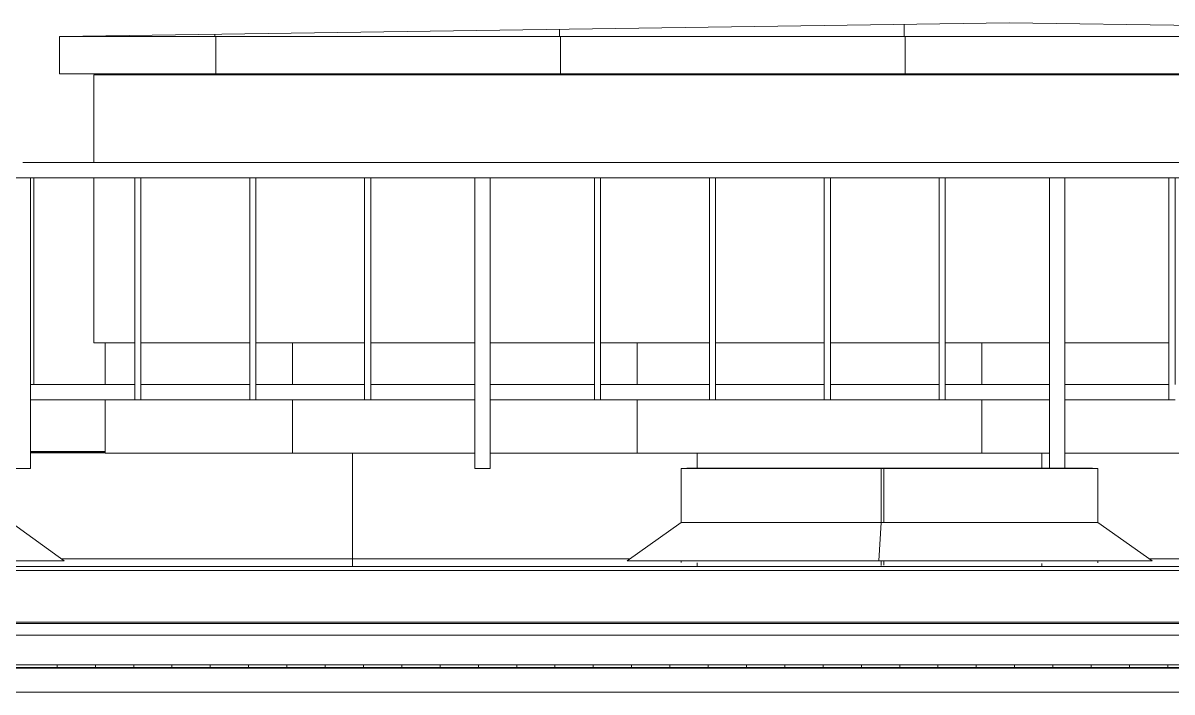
# Model space of a CAD drawing. Header units: millimetres. Extents: x -515342 to 330399, y -224905 to 507333.
# Drawn here: x 245663 to 248663, y 15355 to 17103 of the extents above; entities that cross this region are included whole.
import ezdxf

# ---------------------------------------------------------------- set-up
doc = ezdxf.new("R2010")
doc.units = ezdxf.units.MM
doc.layers.get('0').update_dxf_attribs({"lineweight": 0})
for name, color, linetype, lineweight in [('Витраж', 7, 'Continuous', 0), ('Крыша', 7, 'Continuous', 0), ('Крыша штриховка', 7, 'Continuous', 0), ('Обобщенные модели', 7, 'Continuous', 0), ('Ограждение', 7, 'Continuous', 0), ('Стены', 7, 'Continuous', 0), ('Стены внутренние', 7, 'Continuous', 0), ('Стены наружные', 7, 'Continuous', 0), ('Стены штриховка поверхности', 7, 'Continuous', 0)]:
    doc.layers.add(name, color=color, linetype=linetype, lineweight=lineweight)

# ---------------------------------------------------------------- blocks, each defined once
blk = doc.blocks.new('ASVP_ОМ_Водосточный желоб - Желоб 125-9912621-О_АР_Эскиз_Фасад 1-12 копия 1')
at = {"layer": 'Обобщенные модели'}
for p, q in [((84526.6, 13350), (17103.4, 13350)), ((17003.5, 13287.5), (40520.7, 13287.5))]:
    blk.add_line(p, q, dxfattribs=at)
blk = doc.blocks.new('FP_315-О_АР_Эскиз_Фасад 1-12 копия 1')
at = {"layer": 'Обобщенные модели'}
for p, q in [((84744.1, 13358.6), (16885.9, 13358.6)), ((22429, 13353.2), (22429, 13359)), ((22529, 13353.2), (22529, 13359)), ((22629, 13353.2), (22629, 13359)), ((22729, 13353.2), (22729, 13359)), ((22829, 13353.2), (22829, 13359)), ((22929, 13353.2), (22929, 13359)), ((23029, 13353.2), (23029, 13359)), ((23129, 13353.2), (23129, 13359)), ((23229, 13353.2), (23229, 13359)), ((23329, 13353.2), (23329, 13359)), ((23429, 13353.2), (23429, 13359)), ((23529, 13353.2), (23529, 13359)), ((23629, 13353.2), (23629, 13359)), ((23729, 13353.2), (23729, 13359)), ((23829, 13353.2), (23829, 13359)), ((23929, 13353.2), (23929, 13359)), ((24029, 13353.2), (24029, 13359)), ((24129, 13353.2), (24129, 13359)), ((24229, 13353.2), (24229, 13359)), ((24329, 13353.2), (24329, 13359)), ((24429, 13353.2), (24429, 13359)), ((24529, 13353.2), (24529, 13359)), ((24629, 13353.2), (24629, 13359)), ((24729, 13353.2), (24729, 13359)), ((24829, 13353.2), (24829, 13359)), ((24929, 13353.2), (24929, 13359)), ((25029, 13353.2), (25029, 13359)), ((25129, 13353.2), (25129, 13359)), ((25229, 13353.2), (25229, 13359)), ((25329, 13353.2), (25329, 13359))]:
    blk.add_line(p, q, dxfattribs=at)
blk = doc.blocks.new('Влж_Решетка для желоба - Решетка 125-9912624-О_АР_Эскиз_Фасад 1-12 копия 1')
at = {"layer": 'Обобщенные модели'}
h = blk.add_hatch(dxfattribs=at)
h.set_pattern_fill('FP_14', color=256, style=0, pattern_type=2)
h.set_pattern_definition([(0, (-71.02, 0), (0, 100), []), (90, (-71.02, 0), (-100, 6e-15), [])])
h.paths.add_polyline_path([(52193.4, 13350), (84619.1, 13350.2), (84618.1, 13352), (17010.9, 13352), (17011.9, 13350), (52081.6, 13350)])
h.paths.add_polyline_path([(84742.1, 13350), (84737.1, 13351), (84729.7, 13352), (84625.3, 13350.9), (84625.3, 13350), (84742, 13350)])
h.paths.add_polyline_path([(16890, 13350), (17006.8, 13350.6), (16996.5, 13352), (16899.3, 13351.9), (16888, 13350)])
for p, q in [((17010.9, 13352), (84619.1, 13352)), ((17103.4, 13350), (84526.6, 13350))]:
    blk.add_line(p, q, dxfattribs=at)
blk.add_blockref('FP_315-О_АР_Эскиз_Фасад 1-12 копия 1', (0, 0), dxfattribs=at)
blk = doc.blocks.new('СД_Люблино_Фасады_rvt-1-О_АР_Эскиз_Фасад 1-12 копия 1')
at = {"layer": 'Обобщенные модели', "lineweight": 9}
for name in ['Влж_Решетка для желоба - Решетка 125-9912624-О_АР_Эскиз_Фасад 1-12 копия 1', 'ASVP_ОМ_Водосточный желоб - Желоб 125-9912621-О_АР_Эскиз_Фасад 1-12 копия 1']:
    blk.add_blockref(name, (0, 0), dxfattribs=at)
blk = doc.blocks.new('Ограждение - Ограждение-9809147-О_АР_Эскиз_Фасад 1-12 копия 1')
at = {"layer": 'Ограждение'}
for p, q in [((84775, 13605), (16885, 13605)), ((84775, 13470), (16885, 13470)), ((16886.2, 13466.7), (84773.8, 13466.7)), ((16902.7, 13436.4), (84757.3, 13436.4))]:
    blk.add_line(p, q, dxfattribs=at)
blk = doc.blocks.new('Прямоугольный импост - АР_Импост_40х40 _стойка ограждения на кровле_-10057260-О_АР_Эскиз_Фасад 1-12 копия 1')
at = {"layer": 'Витраж'}
for p, q in [((975, 14671), (675, 14671)), ((675, 14631), (975, 14631))]:
    blk.add_line(p, q, dxfattribs=at)
blk = doc.blocks.new('Прямоугольный импост - АР_Импост_16х16 _вертикальное заполнение ограждений_-V403-О_АР_Эскиз_Фасад 1-12 копия 1')
at = {"layer": 'Витраж'}
blk.add_line((22368, 14631), (22368, 14091), dxfattribs=at)
blk = doc.blocks.new('Прямоугольный импост - АР_Импост_40х40 _поручень ограждения на кровле_-10061120-О_АР_Эскиз_Фасад 1-12 копия 1')
at = {"layer": 'Витраж'}
for p, q in [((16620, 14631), (16660, 14631)), ((16620, 14631), (16620, 14071)), ((16660, 14071), (16660, 14631))]:
    blk.add_line(p, q, dxfattribs=at)
blk = doc.blocks.new('Прямоугольный импост - АР_Импост_16х16 _вертикальное заполнение ограждений_-10061087-О_АР_Эскиз_Фасад 1-12 копия 1')
at = {"layer": 'Витраж'}
for p, q in [((16332, 14631), (16332, 14091)), ((16348, 14091), (16348, 14631)), ((16348, 14051), (16332, 14051))]:
    blk.add_line(p, q, dxfattribs=at)
blk = doc.blocks.new('Прямоугольный импост - АР_Импост_40х40 _поручень ограждения на кровле_-10061107-О_АР_Эскиз_Фасад 1-12 копия 1')
at = {"layer": 'Витраж'}
for p, q in [((50548, 14051), (50548, 14091)), ((50820, 14091), (50548, 14091)), ((50820, 14091), (50820, 14051)), ((50548, 14051), (50820, 14051))]:
    blk.add_line(p, q, dxfattribs=at)
blk = doc.blocks.new('Прямоугольный импост - АР_Импост_40х40 _поручень ограждения на кровле_-10061089-О_АР_Эскиз_Фасад 1-12 копия 1')
at = {"layer": 'Витраж'}
for p, q in [((50248, 14051), (50248, 14091)), ((50532, 14091), (50248, 14091)), ((50532, 14091), (50532, 14051)), ((50248, 14051), (50532, 14051))]:
    blk.add_line(p, q, dxfattribs=at)
blk = doc.blocks.new('Прямоугольный импост - АР_Импост_40х40 _поручень ограждения на кровле_-10061124-О_АР_Эскиз_Фасад 1-12 копия 1')
at = {"layer": 'Витраж'}
for p, q in [((50820, 14071), (50820, 13871)), ((50860, 13871), (50860, 14071)), ((50860, 13871), (50820, 13871))]:
    blk.add_line(p, q, dxfattribs=at)
blk = doc.blocks.new('Прямоугольный импост - АР_Импост_40х40 _поручень ограждения на кровле_-V416-О_АР_Эскиз_Фасад 1-12 копия 1')
at = {"layer": 'Витраж'}
for p, q in [((49620, 14071), (49620, 13872.2)), ((49660, 13872.2), (49660, 14071))]:
    blk.add_line(p, q, dxfattribs=at)

msp = doc.modelspace()

# ---------------------------------------------------------------- hatches: boundary and pattern name
at = {"layer": 'Крыша штриховка'}
h = msp.add_hatch(dxfattribs=at)
h.set_pattern_fill('FP_96', color=256, style=0, pattern_type=2)
h.set_pattern_definition([(0, (246163.4, 16098.7), (0, 1073.64), []), (90, (246163.4, 16098.7), (-900, 6e-14), [])])
h.paths.add_polyline_path([(248117.4525, 17067.9355), (250988.3997, 17067.9355), (248238.6639, 17102.9355), (245758.3997, 17067.9355), (247222.78, 17067.9355)])
h = msp.add_hatch(dxfattribs=at)
h.set_pattern_fill('FP_95', color=256, style=0, pattern_type=2)
h.set_pattern_definition([(0, (246163, 15168), (0, 10000), []), (90, (246163.4, 15167.7), (-900, 6e-14), [])])
h.paths.add_polyline_path([(245758.3997, 16969.7355), (250988.3997, 16969.7355), (250988.3997, 17067.9355), (245758.3997, 17067.9355)])
h = msp.add_hatch(dxfattribs=at)
h.set_pattern_fill('FP_53', color=256, style=0, pattern_type=2)
h.set_pattern_definition([(0, (239323.4, 15665.8), (0, 501.621), []), (90, (239323.4, 15665.8), (-900, 6e-14), [])])
h.paths.add_polyline_path([(240158.3997, 15702.9355), (241617.4584, 15702.9355), (241748.5076, 15797.7355), (241748.5076, 15938.9355), (242043.3997, 15939.9355), (242043.3997, 15979.4332), (240883.3997, 15979.4332), (240883.3997, 15938.7355), (240843.3997, 15938.7355), (240843.3997, 15979.4332), (239983.3997, 15979.4332), (239983.3997, 15938.9355), (239991.1381, 15938.9355), (239991.1381, 15797.7355), (240112.521, 15707.3947), (240158.3997, 15707.3947), (240158.3997, 15703.6476)])
h.paths.add_polyline_path([(252143.4787, 15702.9355), (252766.522, 15702.9355), (252900.475, 15797.7355), (252900.475, 15938.9355), (253743.3997, 15939.9355), (253743.3997, 15979.4332), (252583.3997, 15979.4332), (252583.3997, 15938.7355), (252543.3997, 15938.7355), (252543.3997, 15979.4332), (251383.3997, 15979.9355), (251383.3997, 15938.7355), (251343.3997, 15938.7355), (251343.3997, 15979.9355), (249883.3997, 15979.4332), (249883.3997, 15938.7355), (249843.3997, 15938.7355), (249843.3997, 15979.4332), (248383.3997, 15979.4332), (248383.3997, 15939.9355), (248470.134, 15938.9355), (248470.134, 15797.7355), (248604.0869, 15702.9355), (249946.522, 15702.9355), (250080.475, 15797.7355), (250080.475, 15938.9355), (251168.4892, 15938.9355), (251168.4892, 15797.7355), (251302.4421, 15702.9355), (251919.8106, 15702.9355)])
h.paths.add_polyline_path([(288377.7148, 15702.9355), (289191.6093, 15702.9355), (289322.3674, 15797.9185), (289322.3674, 15938.9355), (289603.3997, 15939.9355), (289603.3997, 15979.1821), (288443.3997, 15979.1821), (288443.3997, 15938.7355), (288403.3997, 15938.7355), (288403.3997, 15979.1821), (287243.3997, 15979.1821), (287243.3997, 15939.9355), (287615.5965, 15938.9355), (287615.5965, 15797.7355), (287746.3545, 15702.9355), (288154.0467, 15702.9355)])
h.paths.add_polyline_path([(290515.19, 15702.9355), (292051.1737, 15702.9355), (292181.9318, 15797.7355), (292181.9318, 15938.9355), (293243.9964, 15938.9355), (293243.9964, 15797.7355), (293374.7544, 15702.9355), (294871.1737, 15702.9355), (295001.9318, 15797.7355), (295001.9318, 15938.9355), (295903.3997, 15939.9355), (295903.3997, 15979.4332), (294743.3997, 15979.4332), (294743.3997, 15938.7355), (294703.3997, 15938.7355), (294703.3997, 15979.4332), (293543.3997, 15979.8968), (293543.3997, 15938.7355), (293503.3997, 15938.7355), (293503.3997, 15979.9355), (292043.3997, 15979.1821), (292043.3997, 15938.7355), (292003.3997, 15938.7355), (292003.3997, 15979.1821), (290843.3997, 15979.1821), (290843.3997, 15938.7355), (290803.3997, 15938.7826), (290803.3997, 15979.1821), (289643.3997, 15979.1821), (289643.3997, 15939.9355), (290384.432, 15938.9355), (290384.432, 15797.7355), (290461.3964, 15741.936)])
h.paths.add_polyline_path([(259748.195, 15702.9355), (261066.522, 15702.9355), (261200.475, 15797.7355), (261200.475, 15938.9355), (262143.3997, 15939.9355), (262143.3997, 15979.4332), (260983.3997, 15979.4332), (260983.3997, 15938.7355), (260943.3997, 15938.7355), (260943.3997, 15979.4332), (259783.3997, 15979.4332), (259783.3997, 15938.7355), (259743.3997, 15939.099), (259743.3997, 15979.4332), (258583.3997, 15979.4332), (258583.3997, 15939.9355), (259588.4892, 15938.9355), (259588.4892, 15797.7355), (259722.4421, 15702.9355), (259729.7898, 15702.9355)])
h.paths.add_polyline_path([(262422.4421, 15702.9355), (263744.8895, 15702.9355), (263878.8424, 15797.7355), (263878.8424, 15938.9355), (264543.3997, 15939.9355), (264543.3997, 15979.4332), (263383.3997, 15979.4332), (263383.3997, 15938.7355), (263343.3997, 15938.7355), (263343.3997, 15979.4332), (262183.3997, 15979.4332), (262183.3997, 15939.9355), (262288.4892, 15938.9355), (262288.4892, 15797.7355), (262337.5991, 15762.9799)])
h.paths.add_polyline_path([(265100.8095, 15702.9355), (266586.6913, 15702.9355), (266717.4493, 15797.7355), (266717.4493, 15938.9355), (266943.3997, 15939.9355), (266943.3997, 15979.4332), (265783.3997, 15979.4332), (265783.3997, 15938.7355), (265743.3997, 15938.7355), (265743.3997, 15979.4332), (264583.3997, 15979.4332), (264583.3997, 15939.9355), (264966.8566, 15938.9355), (264966.8566, 15797.7355), (265014.8071, 15763.8004)])
h.paths.add_polyline_path([(242943.9856, 15702.9355), (244437.4584, 15702.9355), (244568.5076, 15797.7355), (244568.5076, 15938.9355), (245632.9364, 15938.9355), (245632.9364, 15797.7355), (245763.9856, 15702.9355), (247248.1668, 15702.9355), (247382.1197, 15797.7355), (247382.1197, 15938.9355), (248343.3997, 15939.9355), (248343.3997, 15979.4332), (246883.3997, 15979.4332), (246883.3997, 15938.7355), (246843.3997, 15938.7355), (246843.3997, 15979.4332), (245683.3997, 15979.4332), (245683.3997, 15938.7355), (245643.3997, 15938.7355), (245643.3997, 15979.9355), (244483.3997, 15979.4332), (244483.3997, 15938.7355), (244443.3997, 15938.7355), (244443.3997, 15979.4332), (243283.3997, 15979.4332), (243283.3997, 15938.7355), (243243.3997, 15938.7355), (243243.3997, 15979.4332), (242083.3997, 15979.4332), (242083.3997, 15939.9355), (242812.9364, 15938.9355), (242812.9364, 15797.7355), (242932.7416, 15711.0693)])
h.paths.add_polyline_path([(286422.7738, 15702.9355), (286553.5319, 15797.7355), (286553.5319, 15938.9355), (287203.3997, 15939.9355), (287203.3997, 15979.1821), (286043.3997, 15979.1821), (286043.3997, 15938.7355), (286003.3997, 15938.7355), (286003.3997, 15979.1821), (284843.3997, 15979.1821), (284843.3997, 15938.7355), (284803.3997, 15938.7355), (284803.3997, 15979.1821), (283643.3997, 15979.1821), (283643.3997, 15938.7355), (283603.3997, 15938.7355), (283603.3997, 15979.1821), (282443.3997, 15979.1821), (282443.3997, 15938.7355), (282403.3997, 15938.7355), (282403.3997, 15979.1821), (281243.3997, 15979.1821), (281243.3997, 15939.9355), (281947.1343, 15938.9355), (281947.1343, 15797.7355), (282077.8924, 15702.9355), (283593.8791, 15702.9355), (283724.6372, 15797.7355), (283724.6372, 15938.9355), (284786.7018, 15938.9355), (284786.7018, 15797.7355), (284917.4599, 15702.9355), (286415.6014, 15702.9355)])
h.paths.add_polyline_path([(258366.522, 15702.9355), (258500.475, 15797.7355), (258500.475, 15938.9355), (258543.3997, 15939.9355), (258543.3997, 15979.4332), (257383.3997, 15979.4332), (257383.3997, 15938.7355), (257343.3997, 15938.7355), (257343.3997, 15979.4332), (256183.3997, 15979.4332), (256183.3997, 15939.9355), (256828.4892, 15938.9355), (256828.4892, 15797.7355), (256962.4421, 15702.9355), (258359.1744, 15702.9355)])
h.paths.add_polyline_path([(255606.522, 15702.9355), (255740.475, 15797.7355), (255740.475, 15938.9355), (256143.3997, 15939.9355), (256143.3997, 15979.9355), (254983.3997, 15979.4332), (254983.3997, 15938.7355), (254943.3997, 15938.7355), (254943.3997, 15979.4332), (253783.3997, 15979.4332), (253783.3997, 15939.9355), (253988.4892, 15938.9355), (253988.4892, 15797.7355), (254122.4421, 15702.9355), (255599.1744, 15702.9355)])
h.paths.add_polyline_path([(308060.5098, 15702.9355), (308148.3997, 15702.9355), (308148.3997, 15707.3947), (308192.7927, 15707.3947), (308480.8446, 15736.3292), (308567.6848, 15797.7355), (308567.6848, 15938.9355), (308748.3997, 15939.9355), (308748.3997, 15979.4332), (307943.3997, 15979.4332), (307943.3997, 15938.7355), (307903.3997, 15938.7355), (307903.3997, 15979.4332), (306743.3997, 15979.4332), (306743.3997, 15939.9355), (307039.6032, 15938.9355), (307039.6032, 15797.7355), (307170.208, 15702.9355), (307836.8462, 15702.9355)])
h.paths.add_polyline_path([(305848.1795, 15702.9355), (305978.7842, 15797.7355), (305979.191, 15938.9355), (306703.3997, 15939.9355), (306703.3997, 15979.4332), (305543.3997, 15979.4332), (305543.3997, 15938.7355), (305503.3997, 15938.9355), (305503.3997, 15979.9355), (304343.3997, 15979.4332), (304343.3997, 15939.9355), (304621.9294, 15938.9355), (304621.9294, 15797.7355), (304755.4051, 15702.9355), (305841.0155, 15702.9355)])
h.paths.add_polyline_path([(303404.3158, 15702.9355), (303537.7914, 15797.7355), (303537.7914, 15938.9355), (304303.3997, 15939.9355), (304303.3997, 15979.4332), (303143.3997, 15979.4332), (303143.3997, 15938.7355), (303103.3997, 15938.7355), (303103.3997, 15979.4332), (301943.3997, 15979.4332), (301943.3997, 15938.7355), (301903.3997, 15938.7355), (301903.3997, 15979.4332), (300743.3997, 15979.4332), (300743.3997, 15939.9355), (301692.8573, 15938.9355), (301692.8573, 15797.7355), (301824.3612, 15702.9355), (303396.9943, 15702.9355)])
h.paths.add_polyline_path([(267910.272, 15702.9355), (269446.6913, 15702.9355), (269577.4493, 15797.7355), (269577.4493, 15938.9355), (270543.3997, 15939.9355), (270543.3997, 15979.4332), (269383.3997, 15979.4332), (269383.3997, 15938.7355), (269343.3997, 15938.7355), (269343.3997, 15979.4332), (268183.3997, 15979.4332), (268183.3997, 15938.7355), (268143.3997, 15938.7355), (268143.3997, 15979.4332), (266983.3997, 15979.4332), (266983.3997, 15939.9355), (267779.5139, 15938.9355), (267779.5139, 15797.7355), (267826.3208, 15763.8004)])
h.paths.add_polyline_path([(280754.3117, 15702.9355), (280885.0698, 15797.7355), (280885.0698, 15938.9355), (281203.3997, 15939.9355), (281203.3997, 15979.1821), (280043.3997, 15979.1821), (280043.3997, 15938.7355), (280003.3997, 15938.7355), (280003.3997, 15979.1821), (279773.3997, 15979.1821), (279773.3997, 15702.9355), (280747.1393, 15702.9355)])
h.paths.add_polyline_path([(270770.272, 15702.9355), (272246.6913, 15702.9355), (272365.1841, 15788.8432), (272183.3997, 15789.5324), (272183.3997, 15979.4332), (271783.3997, 15979.4332), (271783.3997, 15938.7355), (271743.3997, 15938.7355), (271743.3997, 15979.4332), (270583.3997, 15979.4332), (270583.3997, 15939.9355), (270639.5139, 15938.9355), (270639.5139, 15797.7355), (270707.933, 15748.1314)])
h.paths.add_polyline_path([(273570.272, 15702.9355), (275038.286, 15702.9355), (275156.7789, 15788.8432), (273451.7791, 15788.8432), (273486.3208, 15763.8004)])
h.paths.add_polyline_path([(279207.3217, 15702.9355), (279368.3997, 15702.9424), (279368.3997, 15788.8432), (279063.3739, 15788.8432), (279181.8668, 15702.9355), (279189.0392, 15702.9355)])
h.paths.add_polyline_path([(277858.286, 15702.9355), (277976.7789, 15788.8432), (276243.3739, 15788.8432), (276361.8668, 15702.9355), (277851.1136, 15702.9355)])
h.paths.add_polyline_path([(296194.7544, 15702.9355), (297725.0127, 15702.9355), (297859.0462, 15797.7355), (297859.0462, 15938.9355), (298303.3997, 15939.9355), (298303.3997, 15979.4332), (297143.3997, 15979.4332), (297143.3997, 15938.7355), (297103.3997, 15938.7355), (297103.3997, 15979.4332), (295943.3997, 15979.4332), (295943.3997, 15939.9355), (296063.9964, 15938.9355), (296063.9964, 15797.7355), (296110.8032, 15763.8004)])
h.paths.add_polyline_path([(299081.7482, 15702.9355), (300493.2316, 15702.9355), (300624.7355, 15797.7355), (300624.7355, 15938.9355), (300703.3997, 15939.9355), (300703.3997, 15979.4332), (299543.3997, 15979.4332), (299543.3997, 15938.7355), (299503.3997, 15938.7355), (299503.3997, 15979.4332), (298343.3997, 15979.4332), (298343.3997, 15939.9355), (298947.7147, 15938.9355), (298947.7147, 15797.7355), (298995.6941, 15763.8004)])
h.paths.add_polyline_path([(239943.3997, 15939.9355), (239943.3997, 15979.4332), (239528.3997, 15979.4332), (239528.3997, 15944.9355), (239719.63, 15943.9355), (239719.63, 15939.9355)])
h = msp.add_hatch(dxfattribs=at)
h.set_pattern_fill('FP_56', color=256, style=0, pattern_type=2)
h.set_pattern_definition([(0, (223123.4, 15656.43), (0, 133.767), []), (90, (223123.4, 15656.4), (-900, 6e-14), [])])
h.paths.add_polyline_path([(240158.3997, 15682.9355), (308148.3997, 15682.9355), (308148.3997, 15702.9355), (307171.5856, 15701.9355), (307177.3719, 15697.7355), (307039.6032, 15697.7355), (307039.6032, 15691.7838), (306386.2476, 15686.3328), (305978.7842, 15695.0734), (305978.7842, 15697.7355), (305841.4078, 15698.0202), (305848.1795, 15702.9355), (304756.813, 15701.9355), (304762.7265, 15697.7355), (304621.9294, 15697.7355), (304621.9294, 15694.8005), (304130.9607, 15686.8651), (303537.7914, 15693.4333), (303537.7914, 15697.7355), (303396.9943, 15697.7355), (303404.3158, 15702.9355), (301825.7483, 15701.9355), (301831.5745, 15697.7355), (301692.8573, 15697.7355), (301692.8573, 15692.8185), (301012.6894, 15687.8943), (300624.7355, 15695.6537), (300624.7355, 15697.7355), (300486.9532, 15698.4094), (300493.2316, 15702.9355), (299083.1621, 15701.9355), (299089.1003, 15697.7355), (298947.7147, 15697.7355), (298947.7147, 15694.3837), (298391.1253, 15687.2656), (297859.0462, 15694.7116), (297859.0462, 15697.7355), (297717.6606, 15697.7355), (297725.0127, 15702.9355), (296196.1338, 15701.9355), (296201.9268, 15697.7355), (296063.9964, 15697.7355), (296063.9964, 15696.2492), (295653.1918, 15687.5367), (295001.9318, 15693.0324), (295001.9318, 15697.7355), (294864.0859, 15697.7968), (294871.1737, 15702.9355), (293376.1338, 15701.9355), (293381.9268, 15697.7355), (293243.9964, 15697.7355), (293243.9964, 15696.2492), (292833.1918, 15687.5367), (292181.9318, 15694.1894), (292181.9318, 15697.7355), (292044.0013, 15697.7355), (292051.1737, 15702.9355), (290516.5693, 15701.9355), (290522.3624, 15697.7355), (290384.432, 15697.7355), (290384.432, 15695.5815), (289943.3917, 15687.1241), (289322.3674, 15692.3647), (289322.3674, 15697.7355), (289184.4369, 15697.7355), (289191.6093, 15702.9355), (287747.7338, 15701.9355), (287753.5269, 15697.7355), (287615.5965, 15697.2043), (287615.5965, 15695.5815), (287204.7919, 15686.869), (286553.5319, 15692.3647), (286553.5319, 15697.7355), (286416.3156, 15698.2532), (286422.7738, 15702.9355), (284918.8392, 15701.9355), (284924.6323, 15697.7355), (284786.7018, 15697.7355), (284786.7018, 15696.3982), (284351.6886, 15687.89), (283724.6372, 15693.1814), (283724.6372, 15697.7355), (283586.7067, 15697.7355), (283593.8791, 15702.9355), (282079.2717, 15701.9355), (282085.0648, 15697.7355), (281941.7992, 15696.9481), (281536.3298, 15688.3487), (280885.0698, 15693.8445), (280885.0698, 15697.7355), (280747.1393, 15697.7355), (280754.3117, 15702.9355), (279773.3997, 15701.9355), (279773.3775, 15701.1295), (279368.3997, 15701.9355), (279368.3997, 15702.9355), (279183.2461, 15701.9355), (279189.0392, 15697.7355), (279051.1087, 15697.7355), (279051.1087, 15695.0308), (278640.3041, 15686.3183), (277989.0441, 15691.814), (277989.0441, 15697.7355), (277852.4888, 15698.7325), (277858.286, 15702.9355), (276363.2461, 15701.9355), (276369.0392, 15697.7355), (276231.1087, 15697.7355), (276231.1087, 15695.0308), (275820.3041, 15686.3183), (275169.0441, 15691.814), (275169.0441, 15697.7355), (275031.1136, 15697.7355), (275038.286, 15702.9355), (273571.6513, 15701.9355), (273577.4444, 15697.7355), (273439.5139, 15697.7355), (273439.5139, 15695.9659), (273028.7094, 15687.2534), (272377.4493, 15692.7491), (272377.4493, 15697.7355), (272239.5189, 15697.7355), (272246.6913, 15702.9355), (270771.6513, 15701.9355), (270777.4444, 15697.7355), (270639.5139, 15697.7355), (270639.5139, 15695.9659), (270228.7094, 15687.2534), (269577.4493, 15692.7491), (269577.4493, 15697.7355), (269439.706, 15697.8711), (269446.6913, 15702.9355), (267911.6513, 15701.9355), (267917.4444, 15697.7355), (267779.5139, 15697.0243), (267779.5139, 15695.9659), (267352.9112, 15687.3867), (266717.4493, 15692.7491), (266717.4493, 15697.7355), (266579.5189, 15697.7355), (266586.6913, 15702.9355), (265102.2226, 15701.9355), (265108.1572, 15697.7355), (264966.8566, 15697.7355), (264966.8566, 15693.0435), (264400.3495, 15686.0668), (263878.8424, 15693.6455), (263878.8424, 15697.7355), (263737.5418, 15697.7355), (263744.8895, 15702.9355), (262423.8551, 15701.9355), (262429.7898, 15697.7355), (262288.4892, 15697.7355), (262288.4892, 15694.2947), (261721.9821, 15687.318), (261200.475, 15694.8967), (261200.475, 15697.7355), (261059.1744, 15697.7355), (261066.522, 15702.9355), (259723.8551, 15701.9355), (259729.7898, 15697.7355), (259588.4892, 15697.7355), (259588.4892, 15694.2947), (259021.9821, 15687.318), (258500.475, 15694.8967), (258500.475, 15697.7355), (258359.1744, 15697.7355), (258366.522, 15702.9355), (256963.8551, 15701.9355), (256969.7898, 15697.7355), (256828.4892, 15697.7355), (256828.4892, 15694.2947), (256261.9821, 15687.318), (255740.475, 15694.8967), (255740.475, 15697.7355), (255599.1744, 15697.7355), (255606.522, 15702.9355), (254123.8551, 15701.9355), (254129.7898, 15697.7355), (253988.4892, 15697.7355), (253988.4892, 15694.2947), (253421.9821, 15687.318), (252900.475, 15694.8967), (252900.475, 15697.7355), (252759.1744, 15697.7355), (252766.522, 15702.9355), (251303.8551, 15701.9355), (251309.7898, 15697.7355), (251168.4892, 15697.7355), (251168.4892, 15694.2947), (250577.8019, 15687.6694), (250080.475, 15694.8967), (250080.475, 15697.7355), (249939.1744, 15697.7355), (249946.522, 15702.9355), (248605.4999, 15701.9355), (248611.4345, 15697.7355), (248470.134, 15697.7355), (248470.134, 15693.0341), (247893.7844, 15686.2005), (247382.1197, 15693.6361), (247382.1197, 15697.7355), (247240.8192, 15697.7355), (247248.1668, 15702.9355), (245765.3679, 15701.9355), (245771.1739, 15697.7355), (245632.9364, 15697.7355), (245632.9364, 15695.0107), (245209.7669, 15686.4043), (244568.5076, 15691.937), (244568.5076, 15697.7355), (244430.27, 15697.7355), (244437.4584, 15702.9355), (242945.3679, 15701.9355), (242951.1739, 15697.7355), (242812.9364, 15697.7355), (242812.9364, 15695.0107), (242395.6037, 15686.3539), (241748.5076, 15691.937), (241748.5076, 15697.7355), (241610.27, 15697.7355), (241617.4584, 15702.9355), (240158.3997, 15701.9355), (240158.3997, 15683.3101)])
at = {"layer": 'Стены штриховка поверхности'}
h = msp.add_hatch(dxfattribs=at)
h.set_pattern_fill('FP_190', color=256, style=0, pattern_type=2)
h.set_pattern_definition([(0, (250863, 15168), (0, 10000), []), (90, (250863.4, 15167.7), (-900, 6e-14), [])])
h.paths.add_polyline_path([(247670.1163, 15979.4332), (248343.3997, 15979.9403), (248343.3997, 16118.7355), (246883.3997, 16118.7355), (246883.3997, 15979.4332), (247222.78, 15979.4332)])
h.paths.add_polyline_path([(250868.3997, 15979.4332), (250868.3997, 16118.7355), (249883.3997, 16118.7355), (249883.3997, 15979.4332), (250847.894, 15979.4332)])
h.paths.add_polyline_path([(245888.3997, 15979.4332), (246843.3997, 15980.2415), (246843.3997, 16118.7355), (245888.3997, 16118.7355), (245888.3997, 15979.9355)])
h.paths.add_polyline_path([(249843.3997, 15979.4332), (249843.3997, 16118.7355), (248383.3997, 16118.7355), (248383.3997, 15979.4332), (249459.4612, 15979.4332)])
h.paths.add_polyline_path([(246775.4438, 16158.7355), (246843.3997, 16158.7355), (246843.3997, 16267.7355), (246571.3997, 16267.7355), (246571.3997, 16158.7355)])
h.paths.add_polyline_path([(249255.3997, 16158.7355), (249255.3997, 16267.7355), (248971.3997, 16267.7355), (248971.3997, 16158.7355), (249012.125, 16158.7355)])
h.paths.add_polyline_path([(249271.3997, 16158.7355), (249555.3997, 16158.7355), (249555.3997, 16267.7355), (249271.3997, 16267.7355), (249271.3997, 16175.6026)])
h.paths.add_polyline_path([(248955.3997, 16158.7355), (248955.3997, 16267.7355), (248671.3997, 16267.7355), (248671.3997, 16158.7355)])
h.paths.add_polyline_path([(247155.3997, 16158.7355), (247155.3997, 16267.7355), (246883.3997, 16267.7355), (246883.3997, 16158.7355)])
h.paths.add_polyline_path([(248564.7887, 16158.7355), (248655.3997, 16158.7355), (248655.3997, 16267.7355), (248383.3997, 16267.7355), (248383.3997, 16158.7355)])
h.paths.add_polyline_path([(246328.1075, 16158.7355), (246555.3997, 16158.7355), (246555.3997, 16267.7355), (246271.3997, 16267.7355), (246271.3997, 16158.7355)])
h.paths.add_polyline_path([(250455.3997, 16158.7355), (250455.3997, 16267.7355), (250171.3997, 16267.7355), (250171.3997, 16158.7355), (250354.1337, 16158.7355)])
h.paths.add_polyline_path([(247171.3997, 16158.7355), (247455.3997, 16158.7355), (247455.3997, 16267.7355), (247171.3997, 16267.7355)])
h.paths.add_polyline_path([(249571.3997, 16158.7355), (249843.3997, 16158.7355), (249843.3997, 16267.7355), (249571.3997, 16267.7355), (249571.3997, 16192.91)])
h.paths.add_polyline_path([(250858.3997, 16158.7355), (250868.3997, 16158.7355), (250868.3997, 16267.7355), (250771.3997, 16267.7355), (250771.3997, 16158.7355), (250801.47, 16158.7355)])
h.paths.add_polyline_path([(248117.4525, 16158.7355), (248343.3997, 16158.7355), (248343.3997, 16267.7355), (248071.3997, 16267.7355), (248071.3997, 16158.7355)])
h.paths.add_polyline_path([(249883.3997, 16158.7355), (250155.3997, 16158.7355), (250155.3997, 16267.7355), (249883.3997, 16267.7355), (249883.3997, 16210.9096)])
h.paths.add_polyline_path([(246008.3997, 16158.7355), (246255.3997, 16158.7355), (246255.3997, 16267.7355), (245971.3997, 16267.7355), (245971.3997, 16158.7355)])
h.paths.add_polyline_path([(250471.3997, 16158.7355), (250755.3997, 16158.7355), (250755.3997, 16267.7355), (250471.3997, 16267.7355), (250471.3997, 16244.8321)])
h.paths.add_polyline_path([(247771.3997, 16158.7355), (248055.3997, 16158.7355), (248055.3997, 16267.7355), (247771.3997, 16267.7355)])
h.paths.add_polyline_path([(247670.1163, 16158.7355), (247755.3997, 16158.7355), (247755.3997, 16267.7355), (247471.3997, 16267.7355), (247471.3997, 16158.7355)])
h.paths.add_polyline_path([(245888.3997, 16158.7355), (245955.3997, 16158.7355), (245955.3997, 16267.7355), (245888.3997, 16267.7355), (245888.3997, 16166.7768)])
h = msp.add_hatch(dxfattribs=at)
h.set_pattern_fill('FP_116', color=256, style=0, pattern_type=2)
h.set_pattern_definition([(0, (247900, 15168), (0, 10000), []), (90, (247900.24, 15167.74), (-609.55, 4e-14), [])])
h.paths.add_polyline_path([(247903.6268, 15686.0575), (247903.6268, 15697.7355), (247388.8926, 15697.7355), (247388.8926, 15693.5377), (247893.7844, 15686.2005)])
h.paths.add_polyline_path([(247903.6268, 15797.7355), (247903.6268, 15938.9355), (247388.8926, 15938.9355), (247388.8926, 15797.7355), (247897.7827, 15797.7355)])
h = msp.add_hatch(dxfattribs=at)
h.set_pattern_fill('FP_117', color=256, style=0, pattern_type=2)
h.set_pattern_definition([(0, (247907, 15168), (0, 10000), []), (90, (247907.3, 15167.74), (-662.15, 4e-14), [])])
h.paths.add_polyline_path([(247903.6268, 15686.0575), (247910.9841, 15686.8899), (247910.9841, 15697.7355), (247903.6268, 15697.7355), (247903.6268, 15686.8861)])
h.paths.add_polyline_path([(247910.9841, 15797.7355), (247910.9841, 15938.9355), (247903.6268, 15938.9355), (247903.6268, 15797.7355)])

# ---------------------------------------------------------------- linework, layer by layer
at = {"layer": 'Крыша'}
for p, q in [((245758.3997, 17067.9355), (248238.6639, 17102.9355)), ((248238.6639, 17102.9355), (250988.3997, 17067.9355)), ((245758.3997, 16969.7355), (245758.3997, 17067.9355)), ((250988.3997, 17067.9355), (245758.3997, 17067.9355)), ((250988.3997, 16969.7355), (245758.3997, 16969.7355)), ((245878.3997, 15983.9355), (245683.3997, 15983.9355)), ((245683.3997, 15980.9355), (245878.3997, 15980.9355)), ((245683.3997, 15979.9355), (245878.3997, 15979.9355)), ((248456.0039, 15939.9355), (247396.2498, 15939.9355)), ((245763.9856, 15702.9355), (247248.1668, 15702.9355)), ((248604.0869, 15702.9355), (249946.522, 15702.9355)), ((324758.3997, 15682.9355), (223518.3997, 15682.9355))]:
    msp.add_line(p, q, dxfattribs=at)
at = {"layer": 'Стены'}
for p, q in [((245632.9364, 15797.7355), (245771.1739, 15697.7355)), ((247382.1197, 15797.7355), (247240.8192, 15697.7355)), ((247382.1197, 15797.7355), (248470.134, 15797.7355)), ((247903.6268, 15797.7355), (247897.7827, 15697.7355)), ((248470.134, 15797.7355), (248611.4345, 15697.7355)), ((244430.27, 15697.7355), (245771.1739, 15697.7355)), ((248611.4345, 15697.7355), (247240.8192, 15697.7355))]:
    msp.add_line(p, q, dxfattribs=at)
at = {"layer": 'Стены внутренние'}
for p, q in [((250898.3997, 16967.7355), (245848.3997, 16967.7355)), ((245848.3997, 16967.7355), (245848.3997, 16738.7355)), ((245848.3997, 16698.7355), (245848.3997, 16267.7355)), ((245848.3997, 16267.7355), (245955.3997, 16267.7355)), ((245971.3997, 16267.7355), (246255.3997, 16267.7355)), ((246271.3997, 16267.7355), (246555.3997, 16267.7355)), ((246571.3997, 16267.7355), (246843.3997, 16267.7355)), ((246883.3997, 16267.7355), (247155.3997, 16267.7355)), ((247171.3997, 16267.7355), (247455.3997, 16267.7355)), ((247471.3997, 16267.7355), (247755.3997, 16267.7355)), ((247771.3997, 16267.7355), (248055.3997, 16267.7355)), ((248071.3997, 16267.7355), (248343.3997, 16267.7355)), ((248383.3997, 16267.7355), (248655.3997, 16267.7355))]:
    msp.add_line(p, q, dxfattribs=at)
at = {"layer": 'Стены наружные'}
for p, q in [((245878.3997, 16158.7355), (245878.3997, 16267.7355)), ((245878.3997, 15979.4332), (245878.3997, 16118.7355)), ((245878.3997, 15979.4332), (246843.3997, 15979.4332)), ((245888.3997, 15980.4332), (245888.3997, 15979.4332)), ((246883.3997, 15979.4332), (248343.3997, 15979.4332)), ((248383.3997, 15979.4332), (249843.3997, 15979.4332)), ((247382.1197, 15797.7355), (247382.1197, 15938.9355)), ((248470.134, 15938.9355), (247382.1197, 15938.9355)), ((247903.6268, 15797.7355), (247903.6268, 15938.9355)), ((248470.134, 15797.7355), (248470.134, 15938.9355)), ((247382.1197, 15693.6361), (247382.1197, 15697.7355)), ((247903.6268, 15686.0575), (247903.6268, 15697.7355)), ((248470.134, 15693.0341), (248470.134, 15697.7355))]:
    msp.add_line(p, q, dxfattribs=at)

# ---------------------------------------------------------------- block references
msp.add_blockref('СД_Люблино_Фасады_rvt-1-О_АР_Эскиз_Фасад 1-12 копия 1', (223323.3997, 2067.7355))
at = {"layer": 'Витраж'}
for name, p in [('Прямоугольный импост - АР_Импост_40х40 _стойка ограждения на кровле_-10057260-О_АР_Эскиз_Фасад 1-12 копия 1', (244988.3997, 2067.7355)), ('Прямоугольный импост - АР_Импост_40х40 _стойка ограждения на кровле_-10057260-О_АР_Эскиз_Фасад 1-12 копия 1', (245288.3997, 2067.7355)), ('Прямоугольный импост - АР_Импост_40х40 _стойка ограждения на кровле_-10057260-О_АР_Эскиз_Фасад 1-12 копия 1', (245588.3997, 2067.7355)), ('Прямоугольный импост - АР_Импост_40х40 _стойка ограждения на кровле_-10057260-О_АР_Эскиз_Фасад 1-12 копия 1', (245888.3997, 2067.7355)), ('Прямоугольный импост - АР_Импост_40х40 _стойка ограждения на кровле_-10057260-О_АР_Эскиз_Фасад 1-12 копия 1', (246188.3997, 2067.7355)), ('Прямоугольный импост - АР_Импост_40х40 _стойка ограждения на кровле_-10057260-О_АР_Эскиз_Фасад 1-12 копия 1', (246488.3997, 2067.7355)), ('Прямоугольный импост - АР_Импост_40х40 _стойка ограждения на кровле_-10057260-О_АР_Эскиз_Фасад 1-12 копия 1', (246788.3997, 2067.7355)), ('Прямоугольный импост - АР_Импост_40х40 _стойка ограждения на кровле_-10057260-О_АР_Эскиз_Фасад 1-12 копия 1', (247088.3997, 2067.7355)), ('Прямоугольный импост - АР_Импост_40х40 _стойка ограждения на кровле_-10057260-О_АР_Эскиз_Фасад 1-12 копия 1', (247388.3997, 2067.7355)), ('Прямоугольный импост - АР_Импост_40х40 _стойка ограждения на кровле_-10057260-О_АР_Эскиз_Фасад 1-12 копия 1', (247688.3997, 2067.7355)), ('Прямоугольный импост - АР_Импост_40х40 _стойка ограждения на кровле_-10057260-О_АР_Эскиз_Фасад 1-12 копия 1', (247988.3997, 2067.7355)), ('Прямоугольный импост - АР_Импост_40х40 _поручень ограждения на кровле_-10061120-О_АР_Эскиз_Фасад 1-12 копия 1', (229023.3997, 2067.7355)), ('Прямоугольный импост - АР_Импост_16х16 _вертикальное заполнение ограждений_-V403-О_АР_Эскиз_Фасад 1-12 копия 1', (223323.3997, 2067.7355)), ('Прямоугольный импост - АР_Импост_16х16 _вертикальное заполнение ограждений_-10061087-О_АР_Эскиз_Фасад 1-12 копия 1', (229623.3997, 2067.7355)), ('Прямоугольный импост - АР_Импост_16х16 _вертикальное заполнение ограждений_-10061087-О_АР_Эскиз_Фасад 1-12 копия 1', (229923.3997, 2067.7355)), ('Прямоугольный импост - АР_Импост_16х16 _вертикальное заполнение ограждений_-10061087-О_АР_Эскиз_Фасад 1-12 копия 1', (230223.3997, 2067.7355)), ('Прямоугольный импост - АР_Импост_40х40 _поручень ограждения на кровле_-10061120-О_АР_Эскиз_Фасад 1-12 копия 1', (230223.3997, 2067.7355)), ('Прямоугольный импост - АР_Импост_16х16 _вертикальное заполнение ограждений_-10061087-О_АР_Эскиз_Фасад 1-12 копия 1', (230823.3997, 2067.7355)), ('Прямоугольный импост - АР_Импост_16х16 _вертикальное заполнение ограждений_-10061087-О_АР_Эскиз_Фасад 1-12 копия 1', (231123.3997, 2067.7355)), ('Прямоугольный импост - АР_Импост_16х16 _вертикальное заполнение ограждений_-10061087-О_АР_Эскиз_Фасад 1-12 копия 1', (231423.3997, 2067.7355)), ('Прямоугольный импост - АР_Импост_16х16 _вертикальное заполнение ограждений_-10061087-О_АР_Эскиз_Фасад 1-12 копия 1', (231723.3997, 2067.7355)), ('Прямоугольный импост - АР_Импост_40х40 _поручень ограждения на кровле_-10061120-О_АР_Эскиз_Фасад 1-12 копия 1', (231723.3997, 2067.7355)), ('Прямоугольный импост - АР_Импост_16х16 _вертикальное заполнение ограждений_-10061087-О_АР_Эскиз_Фасад 1-12 копия 1', (232323.3997, 2067.7355)), ('Прямоугольный импост - АР_Импост_40х40 _поручень ограждения на кровле_-10061107-О_АР_Эскиз_Фасад 1-12 копия 1', (195135.3997, 2067.7355)), ('Прямоугольный импост - АР_Импост_40х40 _поручень ограждения на кровле_-10061089-О_АР_Эскиз_Фасад 1-12 копия 1', (195723.3997, 2067.7355)), ('Прямоугольный импост - АР_Импост_40х40 _поручень ограждения на кровле_-10061089-О_АР_Эскиз_Фасад 1-12 копия 1', (196023.3997, 2067.7355)), ('Прямоугольный импост - АР_Импост_40х40 _поручень ограждения на кровле_-10061107-О_АР_Эскиз_Фасад 1-12 копия 1', (196023.3997, 2067.7355)), ('Прямоугольный импост - АР_Импост_40х40 _поручень ограждения на кровле_-10061107-О_АР_Эскиз_Фасад 1-12 копия 1', (196335.3997, 2067.7355)), ('Прямоугольный импост - АР_Импост_40х40 _поручень ограждения на кровле_-10061089-О_АР_Эскиз_Фасад 1-12 копия 1', (196923.3997, 2067.7355)), ('Прямоугольный импост - АР_Импост_40х40 _поручень ограждения на кровле_-10061089-О_АР_Эскиз_Фасад 1-12 копия 1', (197223.3997, 2067.7355)), ('Прямоугольный импост - АР_Импост_40х40 _поручень ограждения на кровле_-10061089-О_АР_Эскиз_Фасад 1-12 копия 1', (197523.3997, 2067.7355)), ('Прямоугольный импост - АР_Импост_40х40 _поручень ограждения на кровле_-10061107-О_АР_Эскиз_Фасад 1-12 копия 1', (197523.3997, 2067.7355)), ('Прямоугольный импост - АР_Импост_40х40 _поручень ограждения на кровле_-10061107-О_АР_Эскиз_Фасад 1-12 копия 1', (197835.3997, 2067.7355)), ('Прямоугольный импост - АР_Импост_40х40 _поручень ограждения на кровле_-10061124-О_АР_Эскиз_Фасад 1-12 копия 1', (194823.3997, 2067.7355)), ('Прямоугольный импост - АР_Импост_40х40 _поручень ограждения на кровле_-10061124-О_АР_Эскиз_Фасад 1-12 копия 1', (196023.3997, 2067.7355)), ('Прямоугольный импост - АР_Импост_40х40 _поручень ограждения на кровле_-V416-О_АР_Эскиз_Фасад 1-12 копия 1', (198723.3997, 2067.7355))]:
    msp.add_blockref(name, p, dxfattribs=at)
at = {"layer": 'Ограждение'}
msp.add_blockref('Ограждение - Ограждение-9809147-О_АР_Эскиз_Фасад 1-12 копия 1', (223323.3997, 2067.7355), dxfattribs=at)

doc.saveas('drawing.dxf')
